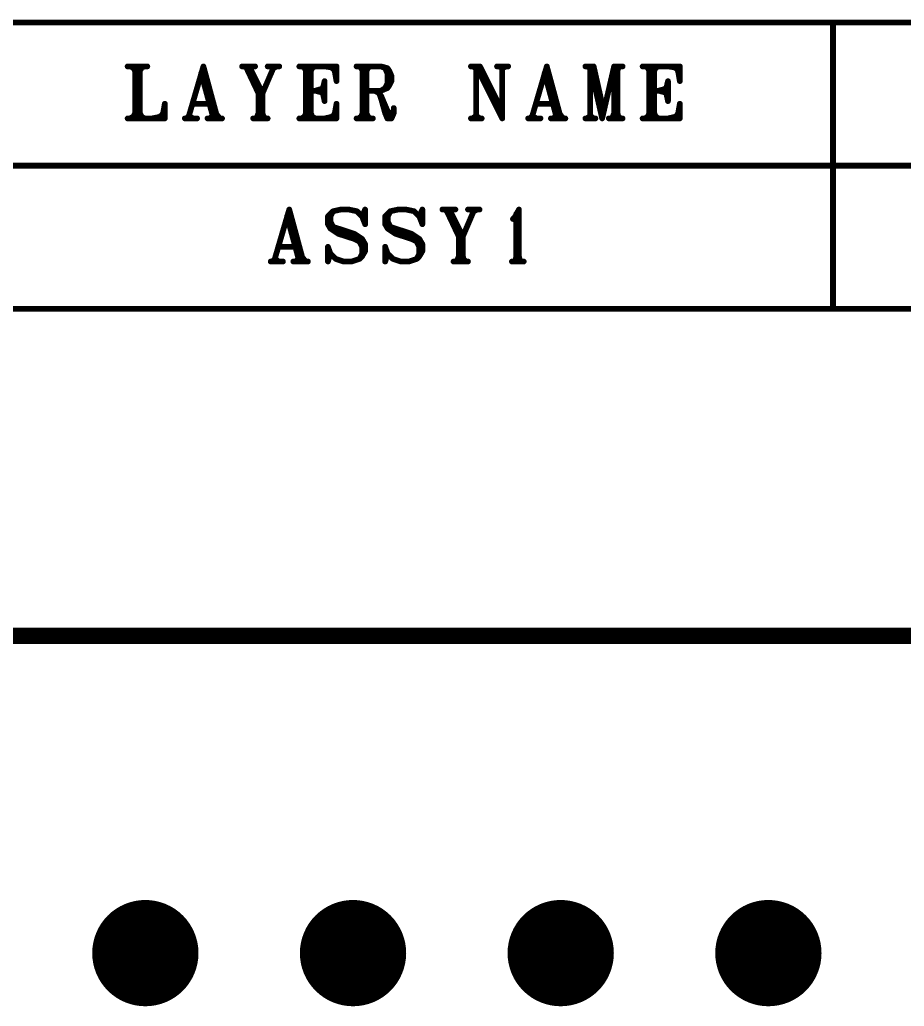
# Model space of a CAD drawing. Extents: x -0.1 to 57.1, y -0.1 to 42.5.
# Drawn here: x 34.3 to 45.12, y 30.47 to 42.53 of the extents above; entities that cross this region are included whole.
import ezdxf

# ---------------------------------------------------------------- set-up
doc = ezdxf.new("R2010")
doc.units = 0
doc.header["$MEASUREMENT"] = 0
doc.layers.get('0').update_dxf_attribs({"linetype": 'CONTINUOUS'})
doc.layers.add('02_ASSY1_GBR', color=7, linetype='CONTINUOUS')

# ---------------------------------------------------------------- blocks, each defined once
blk = doc.blocks.new('ROUND_8')
at = {"const_width": 0.65}
blk.add_lwpolyline([(-0.325, 0, 1), (0.325, 0, 1)], format="xyb", close=True, dxfattribs=at)
blk = doc.blocks.new('ROUND_6')
at = {"const_width": 0.035}
blk.add_lwpolyline([(-0.0175, 0, 1), (0.0175, 0, 1)], format="xyb", close=True, dxfattribs=at)

msp = doc.modelspace()

# ---------------------------------------------------------------- linework, layer by layer
at = {"layer": '02_ASSY1_GBR'}
for points, const_width in [([(19.75, 42.5), (54.75, 42.5)], 0.07), ([(44.25, 42.5), (44.25, 39)], 0.07), ([(35.623, 41.964), (35.864, 41.964)], 0.07), ([(35.65, 41.964), (35.714, 41.943)], 0.07), ([(35.682, 41.964), (35.714, 41.911)], 0.07), ([(35.714, 41.964), (35.714, 41.328)], 0.07), ([(35.773, 41.964), (35.773, 41.328)], 0.07), ([(35.805, 41.964), (35.773, 41.911)], 0.07), ([(35.832, 41.964), (35.773, 41.943)], 0.07), ([(36.55, 41.964), (36.373, 41.36)], 0.07), ([(36.55, 41.964), (36.723, 41.328)], 0.07), ([(37.023, 41.964), (37.182, 41.964)], 0.07), ([(37.045, 41.964), (37.091, 41.943)], 0.07), ([(37.068, 41.964), (37.223, 41.636)], 0.07), ([(37.091, 41.964), (37.245, 41.636)], 0.07), ([(37.109, 41.964), (37.273, 41.636)], 0.07), ([(37.159, 41.964), (37.109, 41.943)], 0.07), ([(37.336, 41.964), (37.478, 41.964)], 0.07), ([(37.364, 41.964), (37.405, 41.943)], 0.07), ([(37.45, 41.964), (37.405, 41.943)], 0.07), ([(37.723, 41.964), (38.178, 41.964)], 0.07), ([(37.75, 41.964), (37.804, 41.943)], 0.07), ([(37.777, 41.964), (37.804, 41.911)], 0.07), ([(37.804, 41.964), (37.804, 41.328)], 0.07), ([(37.864, 41.964), (37.864, 41.328)], 0.07), ([(37.891, 41.964), (37.864, 41.911)], 0.07), ([(37.918, 41.964), (37.864, 41.943)], 0.07), ([(38.032, 41.964), (38.178, 41.943)], 0.07), ([(38.091, 41.964), (38.178, 41.911)], 0.07), ([(38.118, 41.964), (38.178, 41.88)], 0.07), ([(38.146, 41.964), (38.178, 41.784)], 0.07), ([(38.178, 41.964), (38.178, 41.784)], 0.07), ([(38.423, 41.964), (38.723, 41.964)], 0.07), ([(38.445, 41.964), (38.495, 41.943)], 0.07), ([(38.473, 41.964), (38.495, 41.911)], 0.07), ([(38.495, 41.964), (38.495, 41.328)], 0.07), ([(38.545, 41.964), (38.545, 41.328)], 0.07), ([(38.573, 41.964), (38.545, 41.911)], 0.07), ([(38.595, 41.964), (38.545, 41.943)], 0.07), ([(38.723, 41.964), (38.8, 41.943)], 0.07), ([(38.723, 41.964), (38.773, 41.943)], 0.07), ([(39.822, 41.964), (39.932, 41.964)], 0.07), ([(39.841, 41.964), (39.886, 41.943)], 0.07), ([(39.886, 41.964), (39.886, 41.36)], 0.07), ([(39.886, 41.964), (40.205, 41.328)], 0.07), ([(39.913, 41.964), (40.182, 41.423)], 0.07), ([(39.932, 41.964), (40.205, 41.423)], 0.07), ([(40.141, 41.964), (40.277, 41.964)], 0.07), ([(40.164, 41.964), (40.205, 41.943)], 0.07), ([(40.255, 41.964), (40.205, 41.943)], 0.07), ([(40.75, 41.964), (40.573, 41.36)], 0.07), ([(40.75, 41.964), (40.923, 41.328)], 0.07), ([(41.222, 41.964), (41.323, 41.964)], 0.07), ([(41.241, 41.964), (41.282, 41.943)], 0.07), ([(41.282, 41.964), (41.282, 41.36)], 0.07), ([(41.282, 41.964), (41.427, 41.328)], 0.07), ([(41.304, 41.964), (41.427, 41.423)], 0.07), ([(41.323, 41.964), (41.445, 41.423)], 0.07), ([(41.573, 41.964), (41.427, 41.328)], 0.07), ([(41.573, 41.964), (41.573, 41.328)], 0.07), ([(41.573, 41.964), (41.677, 41.964)], 0.07), ([(41.614, 41.964), (41.614, 41.328)], 0.07), ([(41.632, 41.964), (41.614, 41.911)], 0.07), ([(41.655, 41.964), (41.614, 41.943)], 0.07), ([(41.922, 41.964), (42.377, 41.964)], 0.07), ([(41.95, 41.964), (42.004, 41.943)], 0.07), ([(41.977, 41.964), (42.004, 41.911)], 0.07), ([(42.004, 41.964), (42.004, 41.328)], 0.07), ([(42.064, 41.964), (42.064, 41.328)], 0.07), ([(42.091, 41.964), (42.064, 41.911)], 0.07), ([(42.118, 41.964), (42.064, 41.943)], 0.07), ([(42.232, 41.964), (42.377, 41.943)], 0.07), ([(42.291, 41.964), (42.377, 41.911)], 0.07), ([(42.318, 41.964), (42.377, 41.88)], 0.07), ([(42.346, 41.964), (42.377, 41.784)], 0.07), ([(42.377, 41.964), (42.377, 41.784)], 0.07), ([(35.741, 41.943), (35.741, 41.36)], 0.07), ([(36.523, 41.88), (36.673, 41.328)], 0.07), ([(36.55, 41.88), (36.7, 41.328)], 0.07), ([(37.405, 41.943), (37.273, 41.636)], 0.07), ([(37.832, 41.943), (37.832, 41.36)], 0.07), ([(38.523, 41.943), (38.523, 41.36)], 0.07), ([(38.773, 41.943), (38.8, 41.88)], 0.07), ([(38.8, 41.943), (38.823, 41.911)], 0.07), ([(38.8, 41.911), (38.823, 41.848)], 0.07), ([(38.8, 41.88), (38.8, 41.752)], 0.07), ([(38.823, 41.911), (38.85, 41.848)], 0.07), ([(38.823, 41.848), (38.823, 41.784)], 0.07), ([(38.85, 41.848), (38.85, 41.784)], 0.07), ([(40.205, 41.943), (40.205, 41.328)], 0.07), ([(40.723, 41.88), (40.873, 41.328)], 0.07), ([(40.75, 41.88), (40.9, 41.328)], 0.07), ([(41.591, 41.943), (41.591, 41.36)], 0.07), ([(42.032, 41.943), (42.032, 41.36)], 0.07), ([(38.032, 41.731), (37.977, 41.667)], 0.07), ([(38.032, 41.784), (38.005, 41.667)], 0.07), ([(38.032, 41.784), (38.032, 41.54)], 0.07), ([(38.8, 41.752), (38.773, 41.699)], 0.07), ([(38.823, 41.784), (38.8, 41.731)], 0.07), ([(38.823, 41.731), (38.8, 41.699)], 0.07), ([(38.85, 41.784), (38.823, 41.731)], 0.07), ([(42.232, 41.731), (42.177, 41.667)], 0.07), ([(42.232, 41.784), (42.205, 41.667)], 0.07), ([(42.232, 41.784), (42.232, 41.54)], 0.07), ([(37.223, 41.636), (37.223, 41.328)], 0.07), ([(37.245, 41.636), (37.245, 41.36)], 0.07), ([(37.273, 41.636), (37.273, 41.328)], 0.07), ([(37.864, 41.667), (38.032, 41.667)], 0.07), ([(38.032, 41.699), (37.918, 41.667)], 0.07), ([(37.918, 41.667), (38.032, 41.636)], 0.07), ([(37.977, 41.667), (38.032, 41.604)], 0.07), ([(38.005, 41.667), (38.032, 41.54)], 0.07), ([(38.723, 41.667), (38.545, 41.667)], 0.07), ([(38.645, 41.667), (38.7, 41.636)], 0.07), ([(38.7, 41.636), (38.723, 41.572)], 0.07), ([(38.7, 41.636), (38.723, 41.604)], 0.07), ([(38.8, 41.699), (38.723, 41.667)], 0.07), ([(38.773, 41.699), (38.723, 41.667)], 0.07), ([(38.723, 41.604), (38.8, 41.423)], 0.07), ([(42.064, 41.667), (42.232, 41.667)], 0.07), ([(42.232, 41.699), (42.118, 41.667)], 0.07), ([(42.118, 41.667), (42.232, 41.636)], 0.07), ([(42.177, 41.667), (42.232, 41.604)], 0.07), ([(42.205, 41.667), (42.232, 41.54)], 0.07), ([(36.046, 41.328), (36.078, 41.508)], 0.07), ([(36.078, 41.328), (36.078, 41.508)], 0.07), ([(36.423, 41.508), (36.65, 41.508)], 0.07), ([(38.146, 41.328), (38.178, 41.508)], 0.07), ([(38.178, 41.328), (38.178, 41.508)], 0.07), ([(38.723, 41.572), (38.773, 41.392)], 0.07), ([(40.623, 41.508), (40.85, 41.508)], 0.07), ([(42.346, 41.328), (42.377, 41.508)], 0.07), ([(42.377, 41.328), (42.377, 41.508)], 0.07), ([(35.714, 41.36), (35.65, 41.328)], 0.07), ([(35.714, 41.392), (35.682, 41.328)], 0.07), ([(35.773, 41.392), (35.805, 41.328)], 0.07), ([(35.773, 41.36), (35.832, 41.328)], 0.07), ([(35.923, 41.328), (36.078, 41.36)], 0.07), ([(35.982, 41.328), (36.078, 41.392)], 0.07), ([(36.014, 41.328), (36.078, 41.423)], 0.07), ([(36.373, 41.36), (36.345, 41.328)], 0.07), ([(36.373, 41.36), (36.423, 41.328)], 0.07), ([(36.673, 41.36), (36.623, 41.328)], 0.07), ([(36.673, 41.392), (36.65, 41.328)], 0.07), ([(36.7, 41.392), (36.75, 41.328)], 0.07), ([(37.223, 41.36), (37.182, 41.328)], 0.07), ([(37.223, 41.392), (37.2, 41.328)], 0.07), ([(37.273, 41.392), (37.291, 41.328)], 0.07), ([(37.273, 41.36), (37.314, 41.328)], 0.07), ([(37.804, 41.36), (37.75, 41.328)], 0.07), ([(37.804, 41.392), (37.777, 41.328)], 0.07), ([(37.864, 41.392), (37.891, 41.328)], 0.07), ([(37.864, 41.36), (37.918, 41.328)], 0.07), ([(38.032, 41.328), (38.178, 41.36)], 0.07), ([(38.091, 41.328), (38.178, 41.392)], 0.07), ([(38.118, 41.328), (38.178, 41.423)], 0.07), ([(38.495, 41.36), (38.445, 41.328)], 0.07), ([(38.495, 41.392), (38.473, 41.328)], 0.07), ([(38.545, 41.392), (38.573, 41.328)], 0.07), ([(38.545, 41.36), (38.595, 41.328)], 0.07), ([(38.773, 41.455), (38.8, 41.392)], 0.07), ([(38.773, 41.392), (38.8, 41.328)], 0.07), ([(38.8, 41.423), (38.823, 41.392)], 0.07), ([(38.8, 41.392), (38.823, 41.36)], 0.07), ([(38.823, 41.392), (38.85, 41.392)], 0.07), ([(38.823, 41.36), (38.85, 41.36)], 0.07), ([(38.85, 41.392), (38.878, 41.423)], 0.07), ([(38.85, 41.328), (38.878, 41.392)], 0.07), ([(38.878, 41.392), (38.878, 41.455)], 0.07), ([(39.886, 41.36), (39.841, 41.328)], 0.07), ([(39.886, 41.36), (39.932, 41.328)], 0.07), ([(40.573, 41.36), (40.545, 41.328)], 0.07), ([(40.573, 41.36), (40.623, 41.328)], 0.07), ([(40.873, 41.36), (40.823, 41.328)], 0.07), ([(40.873, 41.392), (40.85, 41.328)], 0.07), ([(40.9, 41.392), (40.95, 41.328)], 0.07), ([(41.282, 41.36), (41.241, 41.328)], 0.07), ([(41.282, 41.36), (41.323, 41.328)], 0.07), ([(41.573, 41.36), (41.532, 41.328)], 0.07), ([(41.573, 41.392), (41.55, 41.328)], 0.07), ([(41.614, 41.392), (41.632, 41.328)], 0.07), ([(41.614, 41.36), (41.655, 41.328)], 0.07), ([(42.004, 41.36), (41.95, 41.328)], 0.07), ([(42.004, 41.392), (41.977, 41.328)], 0.07), ([(42.064, 41.392), (42.091, 41.328)], 0.07), ([(42.064, 41.36), (42.118, 41.328)], 0.07), ([(42.232, 41.328), (42.377, 41.36)], 0.07), ([(42.291, 41.328), (42.377, 41.392)], 0.07), ([(42.318, 41.328), (42.377, 41.423)], 0.07), ([(35.623, 41.328), (36.078, 41.328)], 0.07), ([(36.323, 41.328), (36.473, 41.328)], 0.07), ([(36.6, 41.328), (36.778, 41.328)], 0.07), ([(37.159, 41.328), (37.336, 41.328)], 0.07), ([(37.723, 41.328), (38.178, 41.328)], 0.07), ([(38.423, 41.328), (38.623, 41.328)], 0.07), ([(38.8, 41.328), (38.85, 41.328)], 0.07), ([(39.822, 41.328), (39.954, 41.328)], 0.07), ([(40.522, 41.328), (40.673, 41.328)], 0.07), ([(40.8, 41.328), (40.977, 41.328)], 0.07), ([(41.222, 41.328), (41.345, 41.328)], 0.07), ([(41.509, 41.328), (41.677, 41.328)], 0.07), ([(41.922, 41.328), (42.377, 41.328)], 0.07), ([(19.75, 40.75), (54.75, 40.75)], 0.07), ([(37.6, 40.214), (37.423, 39.61)], 0.07), ([(37.6, 40.214), (37.773, 39.578)], 0.07), ([(38.136, 40.193), (38.073, 40.13)], 0.07), ([(38.136, 40.193), (38.104, 40.13)], 0.07), ([(38.232, 40.214), (38.136, 40.193)], 0.07), ([(38.327, 40.214), (38.232, 40.214)], 0.07), ([(38.427, 40.193), (38.327, 40.214)], 0.07), ([(38.491, 40.13), (38.427, 40.193)], 0.07), ([(38.491, 40.13), (38.528, 40.214)], 0.07), ([(38.528, 40.214), (38.528, 40.034)], 0.07), ([(38.836, 40.193), (38.773, 40.13)], 0.07), ([(38.836, 40.193), (38.804, 40.13)], 0.07), ([(38.932, 40.214), (38.836, 40.193)], 0.07), ([(39.027, 40.214), (38.932, 40.214)], 0.07), ([(39.127, 40.193), (39.027, 40.214)], 0.07), ([(39.191, 40.13), (39.127, 40.193)], 0.07), ([(39.191, 40.13), (39.228, 40.214)], 0.07), ([(39.228, 40.214), (39.228, 40.034)], 0.07), ([(39.473, 40.214), (39.632, 40.214)], 0.07), ([(39.495, 40.214), (39.541, 40.193)], 0.07), ([(39.518, 40.214), (39.673, 39.886)], 0.07), ([(39.541, 40.214), (39.695, 39.886)], 0.07), ([(39.559, 40.214), (39.723, 39.886)], 0.07), ([(39.609, 40.214), (39.559, 40.193)], 0.07), ([(39.855, 40.193), (39.723, 39.886)], 0.07), ([(39.786, 40.214), (39.927, 40.214)], 0.07), ([(39.814, 40.214), (39.855, 40.193)], 0.07), ([(39.9, 40.214), (39.855, 40.193)], 0.07), ([(40.409, 40.214), (40.364, 40.13)], 0.07), ([(40.377, 40.161), (40.377, 39.578)], 0.07), ([(40.395, 40.161), (40.395, 39.61)], 0.07), ([(40.409, 40.214), (40.409, 39.578)], 0.07), ([(37.573, 40.13), (37.723, 39.578)], 0.07), ([(37.6, 40.13), (37.75, 39.578)], 0.07), ([(38.073, 40.13), (38.073, 40.034)], 0.07), ([(38.073, 40.034), (38.104, 39.981)], 0.07), ([(38.104, 40.13), (38.104, 40.066)], 0.07), ([(38.104, 40.066), (38.136, 40.002)], 0.07), ([(38.104, 40.034), (38.136, 39.981)], 0.07), ([(38.528, 40.034), (38.491, 40.13)], 0.07), ([(38.773, 40.13), (38.773, 40.034)], 0.07), ([(38.773, 40.034), (38.804, 39.981)], 0.07), ([(38.804, 40.13), (38.804, 40.066)], 0.07), ([(38.804, 40.066), (38.836, 40.002)], 0.07), ([(38.804, 40.034), (38.836, 39.981)], 0.07), ([(39.228, 40.034), (39.191, 40.13)], 0.07), ([(40.364, 40.13), (40.336, 40.098)], 0.07), ([(38.104, 39.981), (38.2, 39.917)], 0.07), ([(38.136, 40.002), (38.2, 39.981)], 0.07), ([(38.136, 39.981), (38.2, 39.949)], 0.07), ([(38.2, 39.981), (38.396, 39.917)], 0.07), ([(38.2, 39.949), (38.396, 39.886)], 0.07), ([(38.2, 39.917), (38.396, 39.854)], 0.07), ([(38.396, 39.917), (38.491, 39.854)], 0.07), ([(38.804, 39.981), (38.9, 39.917)], 0.07), ([(38.836, 40.002), (38.9, 39.981)], 0.07), ([(38.836, 39.981), (38.9, 39.949)], 0.07), ([(38.9, 39.981), (39.096, 39.917)], 0.07), ([(38.9, 39.949), (39.096, 39.886)], 0.07), ([(38.9, 39.917), (39.096, 39.854)], 0.07), ([(39.096, 39.917), (39.191, 39.854)], 0.07), ([(38.396, 39.886), (38.459, 39.854)], 0.07), ([(38.396, 39.854), (38.459, 39.822)], 0.07), ([(38.459, 39.854), (38.491, 39.79)], 0.07), ([(38.459, 39.822), (38.491, 39.758)], 0.07), ([(38.491, 39.854), (38.528, 39.79)], 0.07), ([(38.528, 39.79), (38.528, 39.705)], 0.07), ([(39.096, 39.886), (39.159, 39.854)], 0.07), ([(39.096, 39.854), (39.159, 39.822)], 0.07), ([(39.159, 39.854), (39.191, 39.79)], 0.07), ([(39.159, 39.822), (39.191, 39.758)], 0.07), ([(39.191, 39.854), (39.228, 39.79)], 0.07), ([(39.228, 39.79), (39.228, 39.705)], 0.07), ([(39.673, 39.886), (39.673, 39.578)], 0.07), ([(39.695, 39.886), (39.695, 39.61)], 0.07), ([(39.723, 39.886), (39.723, 39.578)], 0.07), ([(37.473, 39.758), (37.7, 39.758)], 0.07), ([(38.104, 39.673), (38.073, 39.758)], 0.07), ([(38.073, 39.758), (38.073, 39.578)], 0.07), ([(38.073, 39.578), (38.104, 39.673)], 0.07), ([(38.168, 39.61), (38.104, 39.673)], 0.07), ([(38.491, 39.673), (38.459, 39.61)], 0.07), ([(38.491, 39.758), (38.491, 39.673)], 0.07), ([(38.528, 39.705), (38.491, 39.642)], 0.07), ([(38.804, 39.673), (38.773, 39.758)], 0.07), ([(38.773, 39.758), (38.773, 39.578)], 0.07), ([(38.773, 39.578), (38.804, 39.673)], 0.07), ([(38.868, 39.61), (38.804, 39.673)], 0.07), ([(39.191, 39.673), (39.159, 39.61)], 0.07), ([(39.191, 39.758), (39.191, 39.673)], 0.07), ([(39.228, 39.705), (39.191, 39.642)], 0.07), ([(37.373, 39.578), (37.523, 39.578)], 0.07), ([(37.423, 39.61), (37.395, 39.578)], 0.07), ([(37.423, 39.61), (37.473, 39.578)], 0.07), ([(37.65, 39.578), (37.828, 39.578)], 0.07), ([(37.723, 39.61), (37.673, 39.578)], 0.07), ([(37.723, 39.642), (37.7, 39.578)], 0.07), ([(37.75, 39.642), (37.8, 39.578)], 0.07), ([(38.264, 39.578), (38.168, 39.61)], 0.07), ([(38.364, 39.578), (38.264, 39.578)], 0.07), ([(38.459, 39.61), (38.364, 39.578)], 0.07), ([(38.491, 39.642), (38.459, 39.61)], 0.07), ([(38.964, 39.578), (38.868, 39.61)], 0.07), ([(39.064, 39.578), (38.964, 39.578)], 0.07), ([(39.159, 39.61), (39.064, 39.578)], 0.07), ([(39.191, 39.642), (39.159, 39.61)], 0.07), ([(39.609, 39.578), (39.786, 39.578)], 0.07), ([(39.673, 39.61), (39.632, 39.578)], 0.07), ([(39.673, 39.642), (39.65, 39.578)], 0.07), ([(39.723, 39.642), (39.741, 39.578)], 0.07), ([(39.723, 39.61), (39.764, 39.578)], 0.07), ([(40.323, 39.578), (40.468, 39.578)], 0.07), ([(40.377, 39.61), (40.35, 39.578)], 0.07), ([(40.377, 39.642), (40.364, 39.578)], 0.07), ([(40.409, 39.642), (40.423, 39.578)], 0.07), ([(40.409, 39.61), (40.436, 39.578)], 0.07), ([(54.75, 39), (19.75, 39)], 0.07), ([(57, 35), (0, 35)], 0.2032)]:
    msp.add_lwpolyline(points, dxfattribs=dict(at, const_width=const_width))

# ---------------------------------------------------------------- block references
for name, p in [('ROUND_6', (44.25, 42.5)), ('ROUND_6', (35.623, 41.964)), ('ROUND_6', (35.65, 41.964)), ('ROUND_6', (35.682, 41.964)), ('ROUND_6', (35.714, 41.964)), ('ROUND_6', (35.773, 41.964)), ('ROUND_6', (35.805, 41.964)), ('ROUND_6', (35.832, 41.964)), ('ROUND_6', (35.864, 41.964)), ('ROUND_6', (36.55, 41.964)), ('ROUND_6', (36.55, 41.964)), ('ROUND_6', (37.023, 41.964)), ('ROUND_6', (37.045, 41.964)), ('ROUND_6', (37.068, 41.964)), ('ROUND_6', (37.091, 41.964)), ('ROUND_6', (37.109, 41.964)), ('ROUND_6', (37.159, 41.964)), ('ROUND_6', (37.182, 41.964)), ('ROUND_6', (37.336, 41.964)), ('ROUND_6', (37.364, 41.964)), ('ROUND_6', (37.45, 41.964)), ('ROUND_6', (37.478, 41.964)), ('ROUND_6', (37.723, 41.964)), ('ROUND_6', (37.75, 41.964)), ('ROUND_6', (37.777, 41.964)), ('ROUND_6', (37.804, 41.964)), ('ROUND_6', (37.864, 41.964)), ('ROUND_6', (37.891, 41.964)), ('ROUND_6', (37.918, 41.964)), ('ROUND_6', (38.032, 41.964)), ('ROUND_6', (38.091, 41.964)), ('ROUND_6', (38.118, 41.964)), ('ROUND_6', (38.146, 41.964)), ('ROUND_6', (38.178, 41.964)), ('ROUND_6', (38.423, 41.964)), ('ROUND_6', (38.445, 41.964)), ('ROUND_6', (38.473, 41.964)), ('ROUND_6', (38.495, 41.964)), ('ROUND_6', (38.545, 41.964)), ('ROUND_6', (38.573, 41.964)), ('ROUND_6', (38.595, 41.964)), ('ROUND_6', (38.723, 41.964)), ('ROUND_6', (38.723, 41.964)), ('ROUND_6', (39.822, 41.964)), ('ROUND_6', (39.841, 41.964)), ('ROUND_6', (39.886, 41.964)), ('ROUND_6', (39.886, 41.964)), ('ROUND_6', (39.913, 41.964)), ('ROUND_6', (39.932, 41.964)), ('ROUND_6', (39.932, 41.964)), ('ROUND_6', (40.141, 41.964)), ('ROUND_6', (40.164, 41.964)), ('ROUND_6', (40.255, 41.964)), ('ROUND_6', (40.277, 41.964)), ('ROUND_6', (40.75, 41.964)), ('ROUND_6', (40.75, 41.964)), ('ROUND_6', (41.222, 41.964)), ('ROUND_6', (41.241, 41.964)), ('ROUND_6', (41.282, 41.964)), ('ROUND_6', (41.282, 41.964)), ('ROUND_6', (41.304, 41.964)), ('ROUND_6', (41.323, 41.964)), ('ROUND_6', (41.323, 41.964)), ('ROUND_6', (41.573, 41.964)), ('ROUND_6', (41.573, 41.964)), ('ROUND_6', (41.573, 41.964)), ('ROUND_6', (41.614, 41.964)), ('ROUND_6', (41.632, 41.964)), ('ROUND_6', (41.655, 41.964)), ('ROUND_6', (41.677, 41.964)), ('ROUND_6', (41.922, 41.964)), ('ROUND_6', (41.95, 41.964)), ('ROUND_6', (41.977, 41.964)), ('ROUND_6', (42.004, 41.964)), ('ROUND_6', (42.064, 41.964)), ('ROUND_6', (42.091, 41.964)), ('ROUND_6', (42.118, 41.964)), ('ROUND_6', (42.232, 41.964)), ('ROUND_6', (42.291, 41.964)), ('ROUND_6', (42.318, 41.964)), ('ROUND_6', (42.346, 41.964)), ('ROUND_6', (42.377, 41.964)), ('ROUND_6', (35.714, 41.943)), ('ROUND_6', (35.714, 41.911)), ('ROUND_6', (35.741, 41.943)), ('ROUND_6', (35.773, 41.943)), ('ROUND_6', (35.773, 41.911)), ('ROUND_6', (36.523, 41.88)), ('ROUND_6', (36.55, 41.88)), ('ROUND_6', (37.091, 41.943)), ('ROUND_6', (37.109, 41.943)), ('ROUND_6', (37.405, 41.943)), ('ROUND_6', (37.405, 41.943)), ('ROUND_6', (37.405, 41.943)), ('ROUND_6', (37.804, 41.943)), ('ROUND_6', (37.804, 41.911)), ('ROUND_6', (37.832, 41.943)), ('ROUND_6', (37.864, 41.943)), ('ROUND_6', (37.864, 41.911)), ('ROUND_6', (38.178, 41.943)), ('ROUND_6', (38.178, 41.911)), ('ROUND_6', (38.178, 41.88)), ('ROUND_6', (38.495, 41.943)), ('ROUND_6', (38.495, 41.911)), ('ROUND_6', (38.523, 41.943)), ('ROUND_6', (38.545, 41.943)), ('ROUND_6', (38.545, 41.911)), ('ROUND_6', (38.773, 41.943)), ('ROUND_6', (38.8, 41.943)), ('ROUND_6', (38.8, 41.911)), ('ROUND_6', (38.8, 41.88)), ('ROUND_6', (38.823, 41.911)), ('ROUND_6', (38.823, 41.848)), ('ROUND_6', (38.85, 41.848)), ('ROUND_6', (39.886, 41.943)), ('ROUND_6', (40.205, 41.943)), ('ROUND_6', (40.205, 41.943)), ('ROUND_6', (40.205, 41.943)), ('ROUND_6', (40.723, 41.88)), ('ROUND_6', (40.75, 41.88)), ('ROUND_6', (41.282, 41.943)), ('ROUND_6', (41.591, 41.943)), ('ROUND_6', (41.614, 41.943)), ('ROUND_6', (41.614, 41.911)), ('ROUND_6', (42.004, 41.943)), ('ROUND_6', (42.004, 41.911)), ('ROUND_6', (42.032, 41.943)), ('ROUND_6', (42.064, 41.943)), ('ROUND_6', (42.064, 41.911)), ('ROUND_6', (42.377, 41.943)), ('ROUND_6', (42.377, 41.911)), ('ROUND_6', (42.377, 41.88)), ('ROUND_6', (38.032, 41.784)), ('ROUND_6', (38.032, 41.784)), ('ROUND_6', (38.032, 41.731)), ('ROUND_6', (38.178, 41.784)), ('ROUND_6', (38.178, 41.784)), ('ROUND_6', (38.8, 41.752)), ('ROUND_6', (38.8, 41.731)), ('ROUND_6', (38.823, 41.784)), ('ROUND_6', (38.823, 41.731)), ('ROUND_6', (38.85, 41.784)), ('ROUND_6', (42.232, 41.784)), ('ROUND_6', (42.232, 41.784)), ('ROUND_6', (42.232, 41.731)), ('ROUND_6', (42.377, 41.784)), ('ROUND_6', (42.377, 41.784)), ('ROUND_6', (37.223, 41.636)), ('ROUND_6', (37.245, 41.636)), ('ROUND_6', (37.273, 41.636)), ('ROUND_6', (37.273, 41.636)), ('ROUND_6', (37.864, 41.667)), ('ROUND_6', (37.918, 41.667)), ('ROUND_6', (37.977, 41.667)), ('ROUND_6', (38.005, 41.667)), ('ROUND_6', (38.032, 41.699)), ('ROUND_6', (38.032, 41.667)), ('ROUND_6', (38.032, 41.636)), ('ROUND_6', (38.032, 41.604)), ('ROUND_6', (38.545, 41.667)), ('ROUND_6', (38.645, 41.667)), ('ROUND_6', (38.7, 41.636)), ('ROUND_6', (38.7, 41.636)), ('ROUND_6', (38.723, 41.667)), ('ROUND_6', (38.723, 41.667)), ('ROUND_6', (38.723, 41.604)), ('ROUND_6', (38.773, 41.699)), ('ROUND_6', (38.8, 41.699)), ('ROUND_6', (42.064, 41.667)), ('ROUND_6', (42.118, 41.667)), ('ROUND_6', (42.177, 41.667)), ('ROUND_6', (42.205, 41.667)), ('ROUND_6', (42.232, 41.699)), ('ROUND_6', (42.232, 41.667)), ('ROUND_6', (42.232, 41.636)), ('ROUND_6', (42.232, 41.604)), ('ROUND_6', (36.078, 41.508)), ('ROUND_6', (36.078, 41.508)), ('ROUND_6', (36.423, 41.508)), ('ROUND_6', (36.65, 41.508)), ('ROUND_6', (38.032, 41.54)), ('ROUND_6', (38.032, 41.54)), ('ROUND_6', (38.178, 41.508)), ('ROUND_6', (38.178, 41.508)), ('ROUND_6', (38.723, 41.572)), ('ROUND_6', (40.623, 41.508)), ('ROUND_6', (40.85, 41.508)), ('ROUND_6', (42.232, 41.54)), ('ROUND_6', (42.232, 41.54)), ('ROUND_6', (42.377, 41.508)), ('ROUND_6', (42.377, 41.508)), ('ROUND_6', (35.714, 41.392)), ('ROUND_6', (35.714, 41.36)), ('ROUND_6', (35.741, 41.36)), ('ROUND_6', (35.773, 41.392)), ('ROUND_6', (35.773, 41.36)), ('ROUND_6', (36.078, 41.423)), ('ROUND_6', (36.078, 41.392)), ('ROUND_6', (36.078, 41.36)), ('ROUND_6', (36.373, 41.36)), ('ROUND_6', (36.373, 41.36)), ('ROUND_6', (36.373, 41.36)), ('ROUND_6', (36.673, 41.392)), ('ROUND_6', (36.673, 41.36)), ('ROUND_6', (36.7, 41.392)), ('ROUND_6', (37.223, 41.392)), ('ROUND_6', (37.223, 41.36)), ('ROUND_6', (37.245, 41.36)), ('ROUND_6', (37.273, 41.392)), ('ROUND_6', (37.273, 41.36)), ('ROUND_6', (37.804, 41.392)), ('ROUND_6', (37.804, 41.36)), ('ROUND_6', (37.832, 41.36)), ('ROUND_6', (37.864, 41.392)), ('ROUND_6', (37.864, 41.36)), ('ROUND_6', (38.178, 41.423)), ('ROUND_6', (38.178, 41.392)), ('ROUND_6', (38.178, 41.36)), ('ROUND_6', (38.495, 41.392)), ('ROUND_6', (38.495, 41.36)), ('ROUND_6', (38.523, 41.36)), ('ROUND_6', (38.545, 41.392)), ('ROUND_6', (38.545, 41.36)), ('ROUND_6', (38.773, 41.455)), ('ROUND_6', (38.773, 41.392)), ('ROUND_6', (38.8, 41.423)), ('ROUND_6', (38.8, 41.392)), ('ROUND_6', (38.823, 41.392)), ('ROUND_6', (38.823, 41.36)), ('ROUND_6', (38.85, 41.392)), ('ROUND_6', (38.85, 41.36)), ('ROUND_6', (38.878, 41.455)), ('ROUND_6', (38.878, 41.423)), ('ROUND_6', (38.878, 41.392)), ('ROUND_6', (39.886, 41.36)), ('ROUND_6', (39.886, 41.36)), ('ROUND_6', (39.886, 41.36)), ('ROUND_6', (40.182, 41.423)), ('ROUND_6', (40.205, 41.423)), ('ROUND_6', (40.573, 41.36)), ('ROUND_6', (40.573, 41.36)), ('ROUND_6', (40.573, 41.36)), ('ROUND_6', (40.873, 41.392)), ('ROUND_6', (40.873, 41.36)), ('ROUND_6', (40.9, 41.392)), ('ROUND_6', (41.282, 41.36)), ('ROUND_6', (41.282, 41.36)), ('ROUND_6', (41.282, 41.36)), ('ROUND_6', (41.427, 41.423)), ('ROUND_6', (41.445, 41.423)), ('ROUND_6', (41.573, 41.392)), ('ROUND_6', (41.573, 41.36)), ('ROUND_6', (41.591, 41.36)), ('ROUND_6', (41.614, 41.392)), ('ROUND_6', (41.614, 41.36)), ('ROUND_6', (42.004, 41.392)), ('ROUND_6', (42.004, 41.36)), ('ROUND_6', (42.032, 41.36)), ('ROUND_6', (42.064, 41.392)), ('ROUND_6', (42.064, 41.36)), ('ROUND_6', (42.377, 41.423)), ('ROUND_6', (42.377, 41.392)), ('ROUND_6', (42.377, 41.36)), ('ROUND_6', (35.623, 41.328)), ('ROUND_6', (35.65, 41.328)), ('ROUND_6', (35.682, 41.328)), ('ROUND_6', (35.714, 41.328)), ('ROUND_6', (35.773, 41.328)), ('ROUND_6', (35.805, 41.328)), ('ROUND_6', (35.832, 41.328)), ('ROUND_6', (35.923, 41.328)), ('ROUND_6', (35.982, 41.328)), ('ROUND_6', (36.014, 41.328)), ('ROUND_6', (36.046, 41.328)), ('ROUND_6', (36.078, 41.328)), ('ROUND_6', (36.323, 41.328)), ('ROUND_6', (36.345, 41.328)), ('ROUND_6', (36.423, 41.328)), ('ROUND_6', (36.473, 41.328)), ('ROUND_6', (36.6, 41.328)), ('ROUND_6', (36.623, 41.328)), ('ROUND_6', (36.65, 41.328)), ('ROUND_6', (36.673, 41.328)), ('ROUND_6', (36.7, 41.328)), ('ROUND_6', (36.723, 41.328)), ('ROUND_6', (36.75, 41.328)), ('ROUND_6', (36.778, 41.328)), ('ROUND_6', (37.159, 41.328)), ('ROUND_6', (37.182, 41.328)), ('ROUND_6', (37.2, 41.328)), ('ROUND_6', (37.223, 41.328)), ('ROUND_6', (37.273, 41.328)), ('ROUND_6', (37.291, 41.328)), ('ROUND_6', (37.314, 41.328)), ('ROUND_6', (37.336, 41.328)), ('ROUND_6', (37.723, 41.328)), ('ROUND_6', (37.75, 41.328)), ('ROUND_6', (37.777, 41.328)), ('ROUND_6', (37.804, 41.328)), ('ROUND_6', (37.864, 41.328)), ('ROUND_6', (37.891, 41.328)), ('ROUND_6', (37.918, 41.328)), ('ROUND_6', (38.032, 41.328)), ('ROUND_6', (38.091, 41.328)), ('ROUND_6', (38.118, 41.328)), ('ROUND_6', (38.146, 41.328)), ('ROUND_6', (38.178, 41.328)), ('ROUND_6', (38.423, 41.328)), ('ROUND_6', (38.445, 41.328)), ('ROUND_6', (38.473, 41.328)), ('ROUND_6', (38.495, 41.328)), ('ROUND_6', (38.545, 41.328)), ('ROUND_6', (38.573, 41.328)), ('ROUND_6', (38.595, 41.328)), ('ROUND_6', (38.623, 41.328)), ('ROUND_6', (38.8, 41.328)), ('ROUND_6', (38.85, 41.328)), ('ROUND_6', (39.822, 41.328)), ('ROUND_6', (39.841, 41.328)), ('ROUND_6', (39.932, 41.328)), ('ROUND_6', (39.954, 41.328)), ('ROUND_6', (40.205, 41.328)), ('ROUND_6', (40.205, 41.328)), ('ROUND_6', (40.522, 41.328)), ('ROUND_6', (40.545, 41.328)), ('ROUND_6', (40.623, 41.328)), ('ROUND_6', (40.673, 41.328)), ('ROUND_6', (40.8, 41.328)), ('ROUND_6', (40.823, 41.328)), ('ROUND_6', (40.85, 41.328)), ('ROUND_6', (40.873, 41.328)), ('ROUND_6', (40.9, 41.328)), ('ROUND_6', (40.923, 41.328)), ('ROUND_6', (40.95, 41.328)), ('ROUND_6', (40.977, 41.328)), ('ROUND_6', (41.222, 41.328)), ('ROUND_6', (41.241, 41.328)), ('ROUND_6', (41.323, 41.328)), ('ROUND_6', (41.345, 41.328)), ('ROUND_6', (41.427, 41.328)), ('ROUND_6', (41.427, 41.328)), ('ROUND_6', (41.509, 41.328)), ('ROUND_6', (41.532, 41.328)), ('ROUND_6', (41.55, 41.328)), ('ROUND_6', (41.573, 41.328)), ('ROUND_6', (41.614, 41.328)), ('ROUND_6', (41.632, 41.328)), ('ROUND_6', (41.655, 41.328)), ('ROUND_6', (41.677, 41.328)), ('ROUND_6', (41.922, 41.328)), ('ROUND_6', (41.95, 41.328)), ('ROUND_6', (41.977, 41.328)), ('ROUND_6', (42.004, 41.328)), ('ROUND_6', (42.064, 41.328)), ('ROUND_6', (42.091, 41.328)), ('ROUND_6', (42.118, 41.328)), ('ROUND_6', (42.232, 41.328)), ('ROUND_6', (42.291, 41.328)), ('ROUND_6', (42.318, 41.328)), ('ROUND_6', (42.346, 41.328)), ('ROUND_6', (42.377, 41.328)), ('ROUND_6', (37.6, 40.214)), ('ROUND_6', (37.6, 40.214)), ('ROUND_6', (38.136, 40.193)), ('ROUND_6', (38.136, 40.193)), ('ROUND_6', (38.232, 40.214)), ('ROUND_6', (38.327, 40.214)), ('ROUND_6', (38.427, 40.193)), ('ROUND_6', (38.528, 40.214)), ('ROUND_6', (38.836, 40.193)), ('ROUND_6', (38.836, 40.193)), ('ROUND_6', (38.932, 40.214)), ('ROUND_6', (39.027, 40.214)), ('ROUND_6', (39.127, 40.193)), ('ROUND_6', (39.228, 40.214)), ('ROUND_6', (39.473, 40.214)), ('ROUND_6', (39.495, 40.214)), ('ROUND_6', (39.518, 40.214)), ('ROUND_6', (39.541, 40.214)), ('ROUND_6', (39.541, 40.193)), ('ROUND_6', (39.559, 40.214)), ('ROUND_6', (39.559, 40.193)), ('ROUND_6', (39.609, 40.214)), ('ROUND_6', (39.632, 40.214)), ('ROUND_6', (39.786, 40.214)), ('ROUND_6', (39.814, 40.214)), ('ROUND_6', (39.855, 40.193)), ('ROUND_6', (39.855, 40.193)), ('ROUND_6', (39.855, 40.193)), ('ROUND_6', (39.9, 40.214)), ('ROUND_6', (39.927, 40.214)), ('ROUND_6', (40.377, 40.161)), ('ROUND_6', (40.395, 40.161)), ('ROUND_6', (40.409, 40.214)), ('ROUND_6', (40.409, 40.214)), ('ROUND_6', (37.573, 40.13)), ('ROUND_6', (37.6, 40.13)), ('ROUND_6', (38.073, 40.13)), ('ROUND_6', (38.073, 40.034)), ('ROUND_6', (38.104, 40.13)), ('ROUND_6', (38.104, 40.066)), ('ROUND_6', (38.104, 40.034)), ('ROUND_6', (38.491, 40.13)), ('ROUND_6', (38.491, 40.13)), ('ROUND_6', (38.528, 40.034)), ('ROUND_6', (38.773, 40.13)), ('ROUND_6', (38.773, 40.034)), ('ROUND_6', (38.804, 40.13)), ('ROUND_6', (38.804, 40.066)), ('ROUND_6', (38.804, 40.034)), ('ROUND_6', (39.191, 40.13)), ('ROUND_6', (39.191, 40.13)), ('ROUND_6', (39.228, 40.034)), ('ROUND_6', (40.336, 40.098)), ('ROUND_6', (40.364, 40.13)), ('ROUND_6', (38.104, 39.981)), ('ROUND_6', (38.136, 40.002)), ('ROUND_6', (38.136, 39.981)), ('ROUND_6', (38.2, 39.981)), ('ROUND_6', (38.2, 39.949)), ('ROUND_6', (38.2, 39.917)), ('ROUND_6', (38.396, 39.917)), ('ROUND_6', (38.804, 39.981)), ('ROUND_6', (38.836, 40.002)), ('ROUND_6', (38.836, 39.981)), ('ROUND_6', (38.9, 39.981)), ('ROUND_6', (38.9, 39.949)), ('ROUND_6', (38.9, 39.917)), ('ROUND_6', (39.096, 39.917)), ('ROUND_6', (38.396, 39.886)), ('ROUND_6', (38.396, 39.854)), ('ROUND_6', (38.459, 39.854)), ('ROUND_6', (38.459, 39.822)), ('ROUND_6', (38.491, 39.854)), ('ROUND_6', (38.491, 39.79)), ('ROUND_6', (38.528, 39.79)), ('ROUND_6', (39.096, 39.886)), ('ROUND_6', (39.096, 39.854)), ('ROUND_6', (39.159, 39.854)), ('ROUND_6', (39.159, 39.822)), ('ROUND_6', (39.191, 39.854)), ('ROUND_6', (39.191, 39.79)), ('ROUND_6', (39.228, 39.79)), ('ROUND_6', (39.673, 39.886)), ('ROUND_6', (39.695, 39.886)), ('ROUND_6', (39.723, 39.886)), ('ROUND_6', (39.723, 39.886)), ('ROUND_6', (37.473, 39.758)), ('ROUND_6', (37.7, 39.758)), ('ROUND_6', (38.073, 39.758)), ('ROUND_6', (38.104, 39.673)), ('ROUND_6', (38.104, 39.673)), ('ROUND_6', (38.491, 39.758)), ('ROUND_6', (38.491, 39.673)), ('ROUND_6', (38.528, 39.705)), ('ROUND_6', (38.773, 39.758)), ('ROUND_6', (38.804, 39.673)), ('ROUND_6', (38.804, 39.673)), ('ROUND_6', (39.191, 39.758)), ('ROUND_6', (39.191, 39.673)), ('ROUND_6', (39.228, 39.705)), ('ROUND_6', (37.373, 39.578)), ('ROUND_6', (37.395, 39.578)), ('ROUND_6', (37.423, 39.61)), ('ROUND_6', (37.423, 39.61)), ('ROUND_6', (37.423, 39.61)), ('ROUND_6', (37.473, 39.578)), ('ROUND_6', (37.523, 39.578)), ('ROUND_6', (37.65, 39.578)), ('ROUND_6', (37.673, 39.578)), ('ROUND_6', (37.7, 39.578)), ('ROUND_6', (37.723, 39.642)), ('ROUND_6', (37.723, 39.61)), ('ROUND_6', (37.723, 39.578)), ('ROUND_6', (37.75, 39.642)), ('ROUND_6', (37.75, 39.578)), ('ROUND_6', (37.773, 39.578)), ('ROUND_6', (37.8, 39.578)), ('ROUND_6', (37.828, 39.578)), ('ROUND_6', (38.073, 39.578)), ('ROUND_6', (38.168, 39.61)), ('ROUND_6', (38.264, 39.578)), ('ROUND_6', (38.364, 39.578)), ('ROUND_6', (38.459, 39.61)), ('ROUND_6', (38.459, 39.61)), ('ROUND_6', (38.491, 39.642)), ('ROUND_6', (38.773, 39.578)), ('ROUND_6', (38.868, 39.61)), ('ROUND_6', (38.964, 39.578)), ('ROUND_6', (39.064, 39.578)), ('ROUND_6', (39.159, 39.61)), ('ROUND_6', (39.159, 39.61)), ('ROUND_6', (39.191, 39.642)), ('ROUND_6', (39.609, 39.578)), ('ROUND_6', (39.632, 39.578)), ('ROUND_6', (39.65, 39.578)), ('ROUND_6', (39.673, 39.642)), ('ROUND_6', (39.673, 39.61)), ('ROUND_6', (39.673, 39.578)), ('ROUND_6', (39.695, 39.61)), ('ROUND_6', (39.723, 39.642)), ('ROUND_6', (39.723, 39.61)), ('ROUND_6', (39.723, 39.578)), ('ROUND_6', (39.741, 39.578)), ('ROUND_6', (39.764, 39.578)), ('ROUND_6', (39.786, 39.578)), ('ROUND_6', (40.323, 39.578)), ('ROUND_6', (40.35, 39.578)), ('ROUND_6', (40.364, 39.578)), ('ROUND_6', (40.377, 39.642)), ('ROUND_6', (40.377, 39.61)), ('ROUND_6', (40.377, 39.578)), ('ROUND_6', (40.395, 39.61)), ('ROUND_6', (40.409, 39.642)), ('ROUND_6', (40.409, 39.61)), ('ROUND_6', (40.409, 39.578)), ('ROUND_6', (40.423, 39.578)), ('ROUND_6', (40.436, 39.578)), ('ROUND_6', (40.468, 39.578)), ('ROUND_6', (44.25, 39)), ('ROUND_8', (35.84, 31.12)), ('ROUND_8', (38.38, 31.12)), ('ROUND_8', (40.92, 31.12)), ('ROUND_8', (43.46, 31.12))]:
    msp.add_blockref(name, p, dxfattribs=at)

doc.saveas('drawing.dxf')
